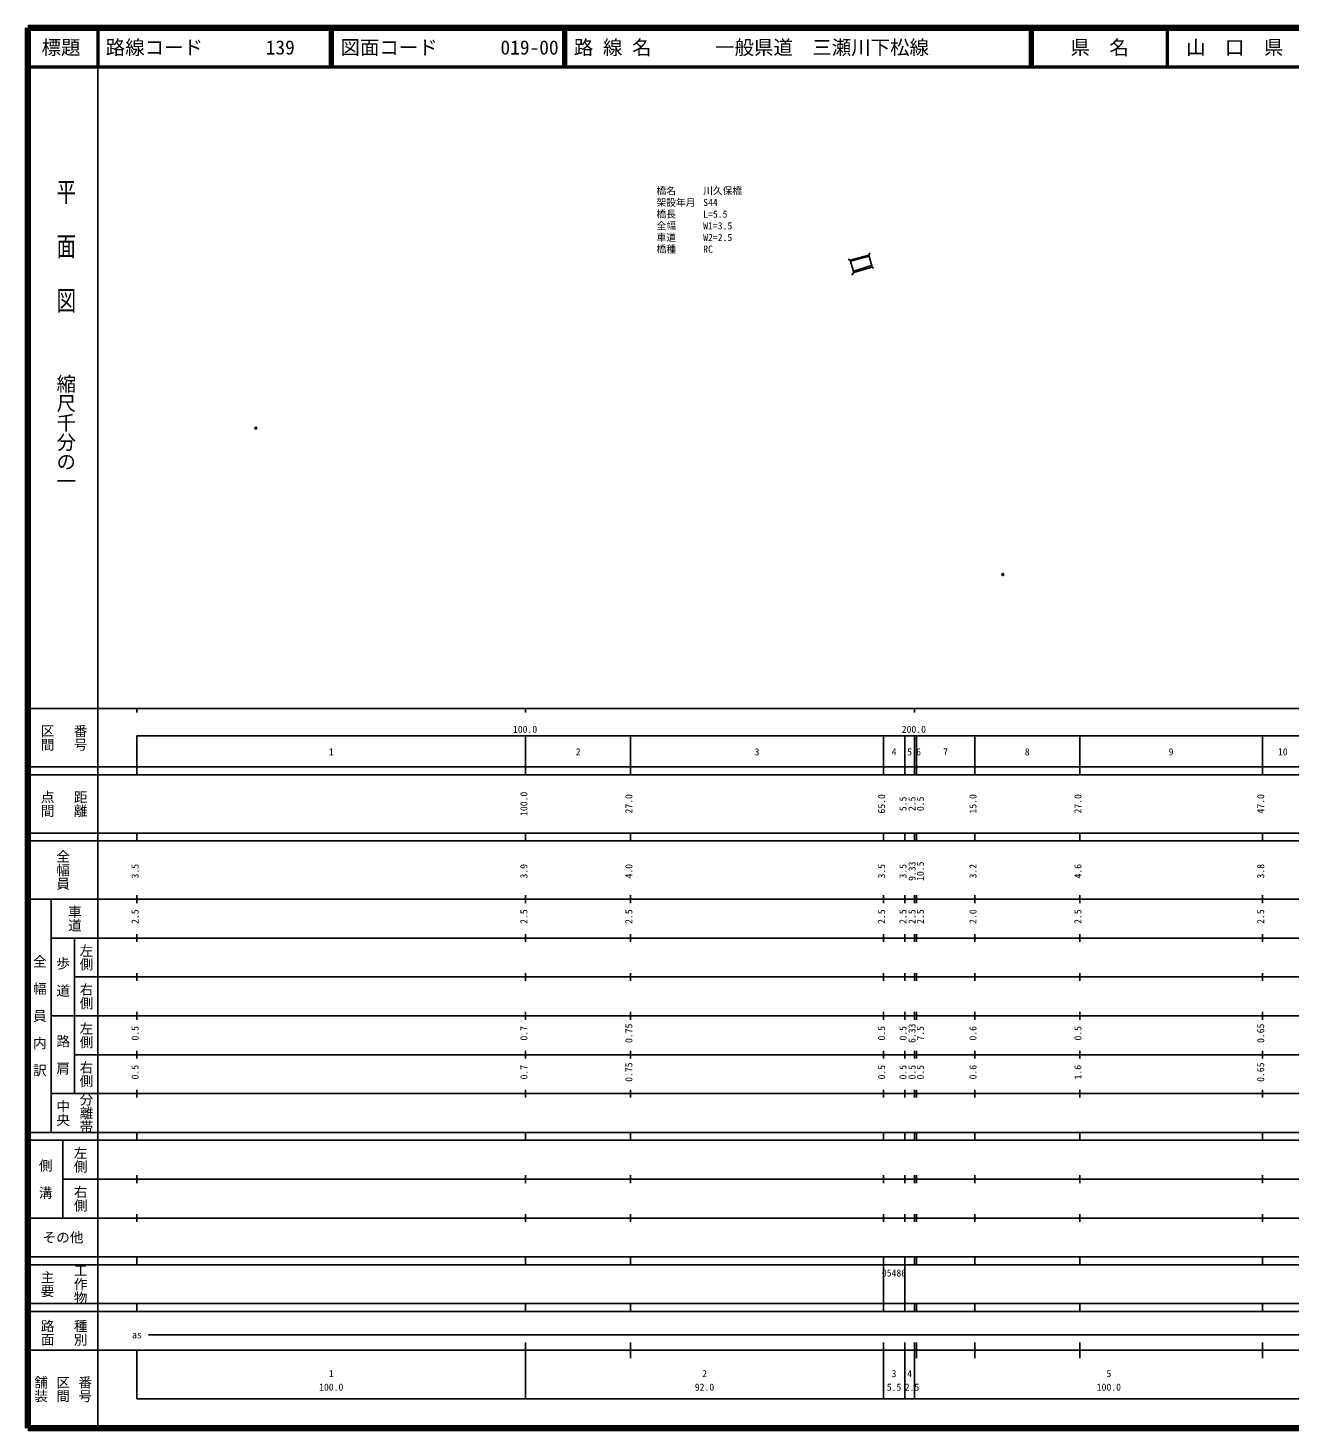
# Model space of a CAD drawing. Units: millimetres on the paper, with parts at other scales. Extents: x 40 to 680, y 20 to 380.
# Drawn here: x 40 to 364.3, y 20 to 380 of the extents above; entities that cross this region are included whole.
import ezdxf
from ezdxf.enums import TextEntityAlignment as Align

# ---------------------------------------------------------------- set-up
doc = ezdxf.new("R2010")
doc.units = ezdxf.units.MM
doc.header["$PDMODE"] = 32
doc.header["$PDSIZE"] = 0.5
for name, color, linetype in [('M-OTRS', 6, 'Continuous'), ('M-STR-HTXT', 7, 'Continuous'), ('M-TTL-TXT', 7, 'Continuous')]:
    doc.layers.add(name, color=color, linetype=linetype)
for name, color, linetype, lineweight in [('M-STR-STR1', 1, 'Continuous', 25), ('M-TTL', 2, 'Continuous', 140), ('M-TTL-BAND', 7, 'Continuous', 25), ('M-TTL-LINE', 7, 'Continuous', 50)]:
    doc.layers.add(name, color=color, linetype=linetype, lineweight=lineweight)
doc.styles.add('@ＭＳ ゴシック', font='')
doc.styles.add('ＭＳ ゴシック', font='')
doc.styles.get('@ＭＳ ゴシック').set_extended_font_data('@MS Gothic')
doc.styles.get('ＭＳ ゴシック').set_extended_font_data('MS Gothic')

msp = doc.modelspace()

# ---------------------------------------------------------------- linework, layer by layer
at = {"layer": 'M-OTRS'}
for p in [(98.633, 277.136), (290.766, 239.457)]:
    msp.add_point(p, dxfattribs=at)
at = {"layer": 'M-STR-STR1'}
for p, q in [((251.587, 320.022), (256.318, 321.332)), ((256.247, 321.595), (257.084, 318.496)), ((251.498, 320.333), (252.409, 317.165)), ((256.959, 318.961), (252.309, 317.511))]:
    msp.add_line(p, q, dxfattribs=at)
for points in [[(250.965, 320.597), (251.498, 320.333), (256.247, 321.595), (256.524, 322.15)], [(251.922, 316.459), (252.409, 317.165), (257.084, 318.496), (257.504, 318.282)]]:
    msp.add_lwpolyline(points, dxfattribs=at)
at = {"layer": 'M-TTL'}
for p, q in [((40, 380), (40, 20)), ((680, 380), (40, 380)), ((40, 20), (680, 20))]:
    msp.add_line(p, q, dxfattribs=at)
at = {"layer": 'M-TTL-BAND'}
for p, q in [((58, 370), (58, 20)), ((40, 205), (579, 205)), ((68, 205), (68, 204)), ((168, 205), (168, 204)), ((268, 205), (268, 204)), ((68, 198), (579, 198)), ((68, 198), (68, 188)), ((168, 188), (168, 198)), ((195, 188), (195, 198)), ((260, 188), (260, 198)), ((265.5, 188), (265.5, 198)), ((268, 188), (268, 198)), ((268.5, 188), (268.5, 198)), ((283.5, 188), (283.5, 198)), ((310.5, 188), (310.5, 198)), ((357.5, 188), (357.5, 198)), ((40, 190), (579, 190)), ((40, 188), (579, 188)), ((40, 173), (579, 173)), ((68, 171), (68, 173)), ((168, 171), (168, 173)), ((195, 171), (195, 173)), ((260, 171), (260, 173)), ((265.5, 171), (265.5, 173)), ((268, 171), (268, 173)), ((268.5, 171), (268.5, 173)), ((283.5, 171), (283.5, 173)), ((310.5, 171), (310.5, 173)), ((357.5, 171), (357.5, 173)), ((40, 171), (579, 171)), ((40, 156), (579, 156)), ((46, 96), (46, 156)), ((68, 155), (68, 157)), ((168, 155), (168, 157)), ((195, 155), (195, 157)), ((260, 155), (260, 157)), ((265.5, 155), (265.5, 157)), ((268, 155), (268, 157)), ((268.5, 155), (268.5, 157)), ((283.5, 155), (283.5, 157)), ((310.5, 155), (310.5, 157)), ((357.5, 155), (357.5, 157)), ((46, 146), (579, 146)), ((52, 146), (52, 106)), ((68, 145), (68, 147)), ((168, 145), (168, 147)), ((195, 145), (195, 147)), ((260, 145), (260, 147)), ((265.5, 145), (265.5, 147)), ((268, 145), (268, 147)), ((268.5, 145), (268.5, 147)), ((283.5, 145), (283.5, 147)), ((310.5, 145), (310.5, 147)), ((357.5, 145), (357.5, 147)), ((68, 135), (68, 137)), ((168, 135), (168, 137)), ((195, 135), (195, 137)), ((260, 135), (260, 137)), ((265.5, 135), (265.5, 137)), ((268, 135), (268, 137)), ((268.5, 135), (268.5, 137)), ((283.5, 135), (283.5, 137)), ((310.5, 135), (310.5, 137)), ((357.5, 135), (357.5, 137)), ((52, 136), (579, 136)), ((46, 126), (579, 126)), ((68, 125), (68, 127)), ((168, 125), (168, 127)), ((195, 125), (195, 127)), ((260, 125), (260, 127)), ((265.5, 125), (265.5, 127)), ((268, 125), (268, 127)), ((268.5, 125), (268.5, 127)), ((283.5, 125), (283.5, 127)), ((310.5, 125), (310.5, 127)), ((357.5, 125), (357.5, 127)), ((52, 116), (579, 116)), ((68, 115), (68, 117)), ((168, 115), (168, 117)), ((195, 115), (195, 117)), ((260, 115), (260, 117)), ((265.5, 115), (265.5, 117)), ((268, 115), (268, 117)), ((268.5, 115), (268.5, 117)), ((283.5, 115), (283.5, 117)), ((310.5, 115), (310.5, 117)), ((357.5, 115), (357.5, 117)), ((46, 106), (579, 106)), ((68, 105), (68, 107)), ((168, 105), (168, 107)), ((195, 105), (195, 107)), ((260, 105), (260, 107)), ((265.5, 105), (265.5, 107)), ((268, 105), (268, 107)), ((268.5, 105), (268.5, 107)), ((283.5, 105), (283.5, 107)), ((310.5, 105), (310.5, 107)), ((357.5, 105), (357.5, 107)), ((40, 96), (579, 96)), ((40, 94), (579, 94)), ((49, 94), (49, 74)), ((68, 94), (68, 96)), ((168, 94), (168, 96)), ((195, 94), (195, 96)), ((260, 94), (260, 96)), ((265.5, 94), (265.5, 96)), ((268, 94), (268, 96)), ((268.5, 94), (268.5, 96)), ((283.5, 94), (283.5, 96)), ((310.5, 94), (310.5, 96)), ((357.5, 94), (357.5, 96)), ((49, 84), (579, 84)), ((68, 83), (68, 85)), ((168, 83), (168, 85)), ((195, 83), (195, 85)), ((260, 83), (260, 85)), ((265.5, 83), (265.5, 85)), ((268, 83), (268, 85)), ((268.5, 83), (268.5, 85)), ((283.5, 83), (283.5, 85)), ((310.5, 83), (310.5, 85)), ((357.5, 83), (357.5, 85)), ((40, 74), (579, 74)), ((68, 73), (68, 75)), ((168, 73), (168, 75)), ((195, 73), (195, 75)), ((260, 73), (260, 75)), ((265.5, 73), (265.5, 75)), ((268, 73), (268, 75)), ((268.5, 73), (268.5, 75)), ((283.5, 73), (283.5, 75)), ((310.5, 73), (310.5, 75)), ((357.5, 73), (357.5, 75)), ((40, 64), (579, 64)), ((40, 62), (579, 62)), ((68, 62), (68, 64)), ((168, 62), (168, 64)), ((195, 62), (195, 64)), ((260, 62), (260, 64)), ((260, 52), (260, 62)), ((265.5, 62), (265.5, 64)), ((265.5, 52), (265.5, 62)), ((268, 62), (268, 64)), ((268.5, 62), (268.5, 64)), ((283.5, 62), (283.5, 64)), ((310.5, 62), (310.5, 64)), ((357.5, 62), (357.5, 64)), ((40, 52), (579, 52)), ((68, 50), (68, 52)), ((168, 50), (168, 52)), ((195, 50), (195, 52)), ((260, 50), (260, 52)), ((265.5, 50), (265.5, 52)), ((268, 50), (268, 52)), ((268.5, 50), (268.5, 52)), ((283.5, 50), (283.5, 52)), ((310.5, 50), (310.5, 52)), ((357.5, 50), (357.5, 52)), ((40, 50), (579, 50)), ((71, 44), (565, 44)), ((40, 40), (579, 40)), ((68, 40), (68, 27.5)), ((168, 27.5), (168, 42)), ((195, 38), (195, 42)), ((260, 27.5), (260, 42)), ((265.5, 27.5), (265.5, 42)), ((268, 27.5), (268, 42)), ((268.5, 38), (268.5, 42)), ((283.5, 38), (283.5, 42)), ((310.5, 38), (310.5, 42)), ((357.5, 38), (357.5, 42)), ((68, 27.5), (579, 27.5))]:
    msp.add_line(p, q, dxfattribs=at)
at = {"layer": 'M-TTL-LINE'}
for p, q in [((58, 380), (58, 370)), ((117.75, 380), (117.75, 370)), ((118.25, 380), (118.25, 370)), ((177.75, 380), (177.75, 370)), ((178.25, 380), (178.25, 370)), ((297.75, 380), (297.75, 370)), ((298.25, 380), (298.25, 370)), ((333, 380), (333, 370)), ((40, 370), (680, 370))]:
    msp.add_line(p, q, dxfattribs=at)

# ---------------------------------------------------------------- texts
at = {"layer": 'M-STR-HTXT', "style": 'ＭＳ ゴシック'}
for s, p in [('橋名', (201.662, 336.673)), ('川久保橋', (213.662, 336.673)), ('架設年月', (201.662, 333.673)), ('S44', (213.662, 333.673)), ('橋長', (201.662, 330.673)), ('L=5.5', (213.662, 330.673)), ('全幅', (201.662, 327.673)), ('W1=3.5', (213.662, 327.673)), ('橋種', (201.662, 321.673)), ('車道', (201.662, 324.673)), ('W2=2.5', (213.662, 324.673)), ('RC', (213.662, 321.673))]:
    msp.add_text(s, height=1.833, dxfattribs=at).set_placement(p, align=Align.BOTTOM_LEFT)
at = {"layer": 'M-TTL-BAND', "style": '@ＭＳ ゴシック', "width": 1.4}
msp.add_text('平  面  図', height=3.666, rotation=270, dxfattribs=at).set_placement((49.777, 306.475), align=Align.MIDDLE_RIGHT)
at = {"layer": 'M-TTL-BAND', "style": '@ＭＳ ゴシック'}
msp.add_text('縮尺千分の一', height=3.666, rotation=270, dxfattribs=at).set_placement((49.777, 261.03), align=Align.MIDDLE_RIGHT)
for s, p in [('区間', (45, 197.5)), ('番号', (53.5, 197.5)), ('点間', (45, 180.5)), ('距離', (53.5, 180.5)), ('全幅員', (49, 163.5)), ('車道', (52, 151)), ('左側', (55, 141)), ('全\u3000幅\u3000員\u3000内\u3000訳', (43, 126)), ('歩\u3000道', (49, 136)), ('右側', (55, 131)), ('左側', (55, 121)), ('路\u3000肩', (49, 116)), ('右側', (55, 111)), ('分離帯', (55, 101)), ('中央', (49, 101)), ('左側', (53.5, 89)), ('側\u3000溝', (44.5, 84)), ('右側', (53.5, 79)), ('工作物', (53.5, 57)), ('主要', (45, 57)), ('路面', (45, 44.5)), ('種別', (53.5, 44.5)), ('舗装', (43.333, 30)), ('区間', (49, 30)), ('番号', (54.667, 30))]:
    msp.add_text(s, height=2.566, rotation=270, dxfattribs=at).set_placement(p, align=Align.MIDDLE_CENTER)
at = {"layer": 'M-TTL-BAND', "style": 'ＭＳ ゴシック'}
for s, p in [('100.0', (167.844, 198.195)), ('200.0', (267.844, 198.195)), ('1', (118, 192.405)), ('2', (181.5, 192.405)), ('3', (227.5, 192.405)), ('4', (262.75, 192.405)), ('5', (266.75, 192.405)), ('6', (269.066, 192.405)), ('7', (276, 192.405)), ('8', (297, 192.405)), ('9', (334, 192.405)), ('10', (362.75, 192.405)), ('as', (68, 42.5)), ('1', (118, 32.523)), ('2', (214, 32.523)), ('3', (262.75, 32.523)), ('4', (266.75, 32.523)), ('5', (318, 32.523)), ('100.0', (118, 29.033)), ('92.0', (214, 29.033)), ('5.5', (262.75, 29.033)), ('2.5', (267.372, 29.033)), ('100.0', (318, 29.033))]:
    msp.add_text(s, height=1.833, dxfattribs=at).set_placement(p, align=Align.BOTTOM_CENTER)
for s, p in [('100.0', (169, 180.5)), ('27.0', (196, 180.5)), ('65.0', (261, 180.5)), ('5.5', (266.5, 180.5)), ('2.5', (268.826, 180.5)), ('0.5', (270.968, 180.5)), ('15.0', (284.5, 180.5)), ('27.0', (311.5, 180.5)), ('47.0', (358.5, 180.5)), ('3.5', (69, 163.174)), ('3.9', (169, 163.174)), ('4.0', (196, 163.174)), ('3.5', (261, 163.174)), ('3.5', (266.5, 163.174)), ('9.33', (268.826, 163.174)), ('10.5', (270.968, 163.174)), ('3.2', (284.5, 163.174)), ('4.6', (311.5, 163.174)), ('3.8', (358.5, 163.174)), ('2.5', (69, 151.5)), ('2.5', (169, 151.5)), ('2.5', (196, 151.5)), ('2.5', (261, 151.5)), ('2.5', (266.5, 151.5)), ('2.5', (268.826, 151.5)), ('2.5', (270.968, 151.5)), ('2.0', (284.5, 151.5)), ('2.5', (311.5, 151.5)), ('2.5', (358.5, 151.5)), ('0.5', (69, 121.5)), ('0.7', (169, 121.5)), ('0.75', (196, 121.5)), ('0.5', (261, 121.5)), ('0.5', (266.5, 121.5)), ('6.33', (268.826, 121.5)), ('7.5', (270.968, 121.5)), ('0.6', (284.5, 121.5)), ('0.5', (311.5, 121.5)), ('0.65', (358.5, 121.5)), ('0.5', (69, 111.5)), ('0.7', (169, 111.5)), ('0.75', (196, 111.5)), ('0.5', (261, 111.5)), ('0.5', (266.5, 111.5)), ('0.5', (268.826, 111.5)), ('0.5', (270.968, 111.5)), ('0.6', (284.5, 111.5)), ('1.6', (311.5, 111.5)), ('0.65', (358.5, 111.5))]:
    msp.add_text(s, height=1.833, rotation=90, dxfattribs=at).set_placement(p, align=Align.BOTTOM_CENTER)
msp.add_text('その他', height=2.566, dxfattribs=at).set_placement((49, 69), align=Align.MIDDLE_CENTER)
msp.add_text('05486', height=1.833, dxfattribs=at).set_placement((259.625, 58.405), align=Align.BOTTOM_LEFT)
at = {"layer": 'M-TTL-TXT', "style": 'ＭＳ ゴシック'}
for s, p in [('標題', (48.5, 375)), ('県\u3000名', (315.625, 375)), ('山\u3000口\u3000県', (350.375, 375))]:
    msp.add_text(s, height=3.666, dxfattribs=at).set_placement(p, align=Align.MIDDLE_CENTER)
for s, p in [('路線コード', (60, 375)), ('139', (101.142, 375)), ('図面コード', (120.38, 375)), ('019-00', (161.521, 375)), ('路 線 名', (180.38, 375)), ('一般県道\u3000三瀬川下松線', (216.734, 375))]:
    msp.add_text(s, height=3.666, dxfattribs=at).set_placement(p, align=Align.MIDDLE_LEFT)

doc.saveas('drawing.dxf')
